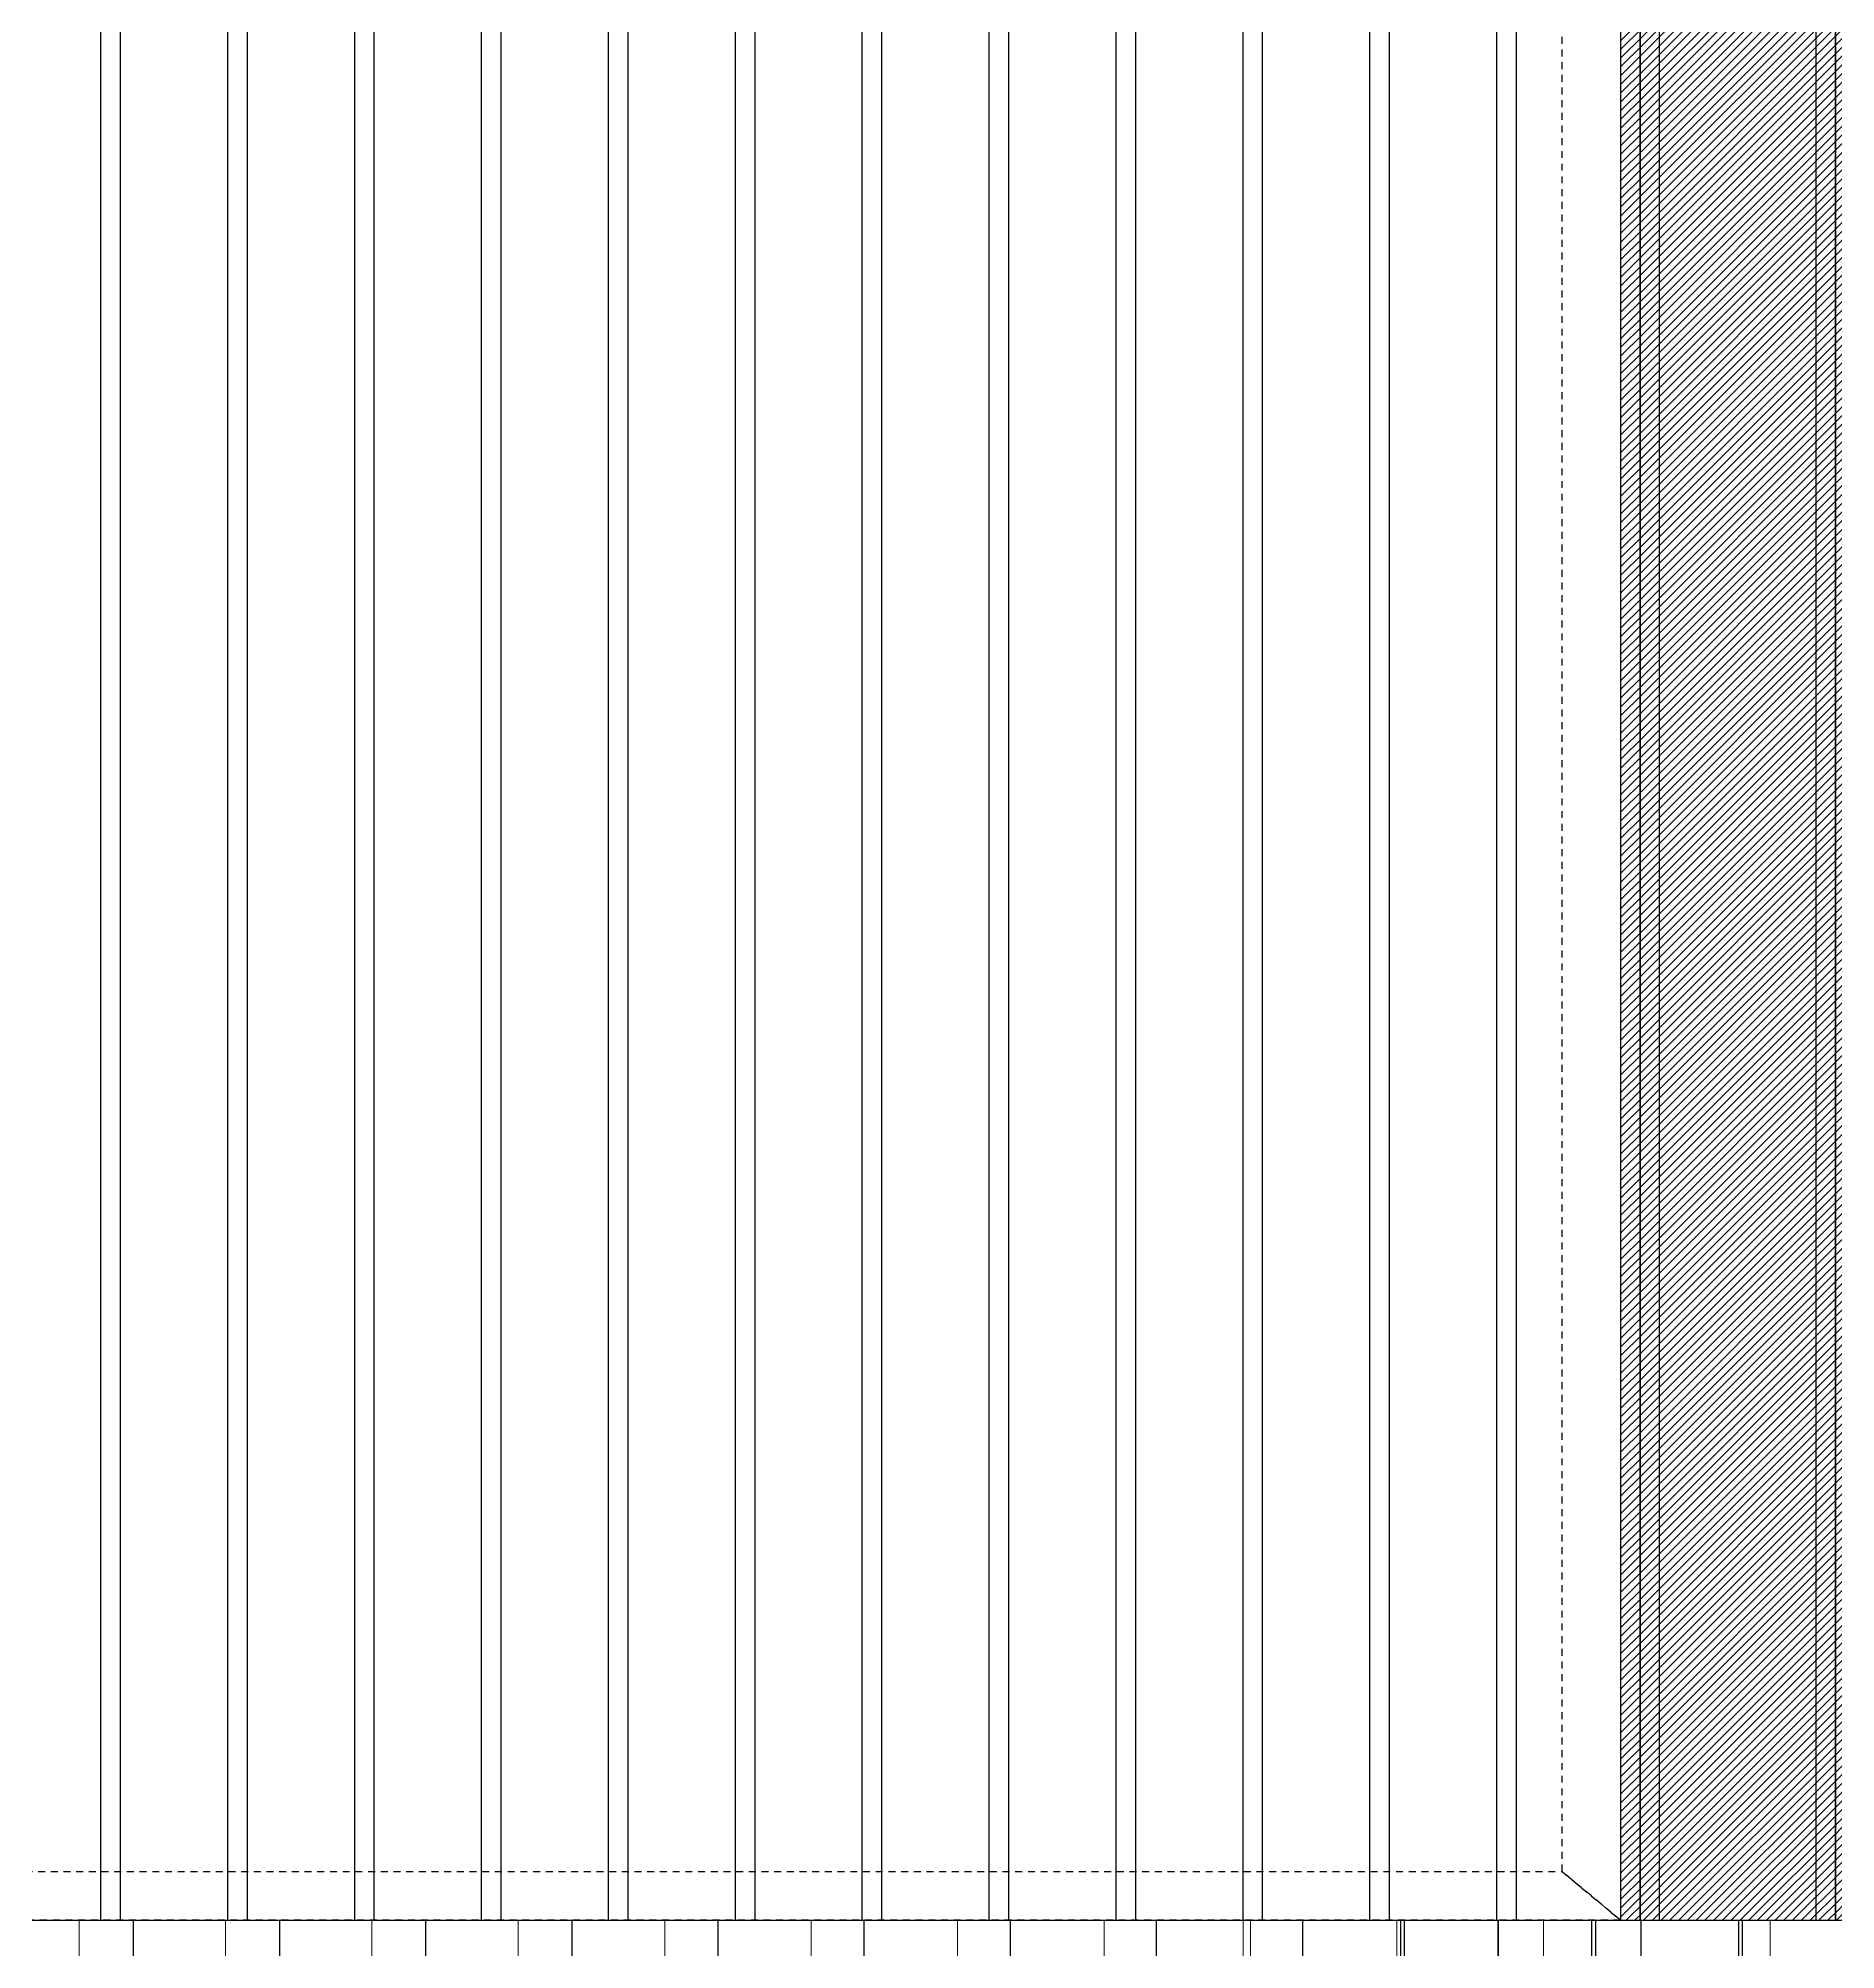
# Model space of a CAD drawing. Header units: millimetres. Extents: x 663313 to 1226001, y 1431724 to 1620898.
# Drawn here: x 803787 to 804707, y 1513690 to 1514669 of the extents above; entities that cross this region are included whole.
import ezdxf

# ---------------------------------------------------------------- set-up
doc = ezdxf.new("R2010")
doc.units = ezdxf.units.MM
doc.set_wipeout_variables(frame=1)
for name, pattern in [('CENTER', [50.8, 31.75, -6.35, 6.35, -6.35]), ('DPA_Grid _ Level 100', [1000, 550, -160, 130, -160]), ('HIDDEN', [0.375, 0.25, -0.125]), ('TA_GL_000.70000', [1.925, 0.7, -0.175, 0.175, -0.175, 0.7]), ('TA_HL_001.00000', [6.5, 3.55, -2.95]), ('XKITLINE00', [0]), ('XKITLINE02', [4, 2, -2])]:
    doc.linetypes.add(name, pattern=pattern)
for name, color, linetype, plot in [('000 - 0_HIDE_OBJ_FRAMING_DEF_SUB', 7, 'Continuous', False), ('000_AREA_ASPG_AREA_HATCH_', 7, 'Continuous', False), ('000_AREA_ASPG_AREA_MAIN_COLOR_1', 7, 'Continuous', False)]:
    doc.layers.add(name, color=color, linetype=linetype, plot=plot)
for name, color, linetype in [('000 - 0_SYM_DWG_GRIDLINE_MAIN_COLOR_251', 7, 'Continuous'), ('000 - CONCRETE_EX_BUILDING_MAIN_COLOR_1', 7, 'Continuous'), ('000 - GRID', 7, 'CENTER'), ('010 - ASPG_EXTR_MAIN_COLOR_2', 7, 'Continuous'), ('010 - ASPG_EXTR_WIPEOUT_', 7, 'Continuous'), ('010 - ASPG_FRAMING_MAIN_COLOR_1', 7, 'Continuous'), ('010 - ASPG_FRAMING_SUB_COLOR_2', 7, 'Continuous')]:
    doc.layers.add(name, color=color, linetype=linetype)
for name, color, linetype, lineweight in [('A-FLOR-E', 7, 'Continuous', 9), ('A-GENM', 7, 'Continuous', 9), ('Bolt', 7, 'Continuous', 0), ('Part', 7, 'Continuous', 0)]:
    doc.layers.add(name, color=color, linetype=linetype, lineweight=lineweight)
doc.styles.add('Arial', font='arial.ttf')
doc.styles.add('TA', font='', dxfattribs={"height": 4.5})
doc.styles.get('TA').set_extended_font_data('Cordia New')
doc.dimstyles.new('Dim - 40 - End', dxfattribs={"dimscale": 0.04, "dimtxt": 3, "dimasz": 1, "dimexe": 0, "dimexo": 2.5, "dimgap": 1.5, "dimtad": 1, "dimdec": 0, "dimlfac": 1000, "dimzin": 1, "dimdsep": 46, "dimtxsty": 'Arial', "dimblk": 'END', "dimcen": 0.09, "dimclrd": 7, "dimclre": 7, "dimclrt": 7, "dimadec": 0, "dimazin": 0, "dimtfac": 1, "dimtdec": 0, "dimtix": 1, "dimtofl": 0, "dimtmove": 2, "dimatfit": 3, "dimfxl": 1, "dimtfill": 1, "dimtfillclr": 256, "dimtolj": 1, "dimtzin": 0, "dimarcsym": 0})

# ---------------------------------------------------------------- blocks, each defined once
blk = doc.blocks.new('*U4807')
at = {"layer": '000 - 0_SYM_DWG_GRIDLINE_MAIN_COLOR_251', "color": 7, "linetype": 'ByBlock', "ltscale": 5}
blk.add_line((12, 0), (-308, 0), dxfattribs=at)
at = {"color": 7, "style": 'TA', "flags": 1}
blk.add_attdef('LOCATION', (6, -6), '', height=4.5, rotation=270, dxfattribs=at)
blk = doc.blocks.new('W-1-PP18-ST_ENT4_REV00_20260602-143416_ELEVATION_1_DIMS')
at = {"layer": '000 - GRID', "color": 7, "linetype": 'TA_GL_000.70000', "xscale": 50, "yscale": 50, "zscale": 50, "rotation": 180}
blk.add_blockref('*U4807', (0, 106350), dxfattribs=at)
blk = doc.blocks.new('*A2772264')
at = {"layer": 'Part', "color": 7, "linetype": 'XKITLINE00', "lineweight": 0}
for p, q in [((265.875752, -44.216541), (265.875759, -44.216541)), ((265.875759, -44.216541), (268.075759, -44.216541)), ((265.875759, -44.316541), (265.875759, -44.216541)), ((268.075752, -44.216541), (268.075759, -44.216541)), ((268.075759, -44.216541), (268.075759, -44.316541)), ((265.875752, -44.316541), (265.875759, -44.316541)), ((268.075759, -44.316541), (265.875759, -44.316541)), ((268.075752, -44.316541), (268.075759, -44.316541))]:
    blk.add_line(p, q, dxfattribs=at)
at = {"layer": 'Part', "color": 7, "linetype": 'XKITLINE02', "lineweight": 0}
for p, q in [((265.875752, -44.216541), (265.875752, -44.316541)), ((268.075752, -44.216541), (268.075752, -44.316541))]:
    blk.add_line(p, q, dxfattribs=at)
blk = doc.blocks.new('*A2773265')
at = {"layer": 'Part', "color": 7, "linetype": 'XKITLINE02', "lineweight": 0}
for p, q in [((267.005754, -43.616541), (267.055757, -43.616541)), ((267.005754, -44.216541), (267.005754, -43.616541)), ((267.005757, -43.616541), (267.005757, -44.116541)), ((267.055754, -44.166541), (267.055754, -43.616541)), ((267.055757, -43.616541), (267.055757, -44.116541)), ((267.005754, -44.216541), (267.605757, -44.216541)), ((267.605754, -44.216541), (267.605754, -44.166541))]:
    blk.add_line(p, q, dxfattribs=at)
at = {"layer": 'Part', "color": 7, "linetype": 'XKITLINE00', "lineweight": 0}
for p, q in [((267.005757, -44.116541), (267.005757, -44.216541)), ((267.055757, -44.116541), (267.055757, -44.166541)), ((267.605757, -44.166541), (267.055754, -44.166541)), ((267.605757, -44.216541), (267.605757, -44.166541))]:
    blk.add_line(p, q, dxfattribs=at)
blk = doc.blocks.new('*A2774266')
at = {"layer": 'Part', "color": 7, "linetype": 'XKITLINE02', "lineweight": 0}
for p, q in [((265.675751, -44.516541), (265.875752, -44.316541)), ((268.275751, -44.516541), (268.105752, -44.316541)), ((268.27576, -44.516541), (265.675751, -44.516541))]:
    blk.add_line(p, q, dxfattribs=at)
at = {"layer": 'Part', "color": 7, "linetype": 'XKITLINE00', "lineweight": 0}
for p, q in [((265.67576, -44.516541), (265.875759, -44.316541)), ((265.875752, -44.316541), (265.875759, -44.316541)), ((265.875759, -44.316541), (268.105759, -44.316541)), ((268.105759, -44.316541), (268.27576, -44.516541))]:
    blk.add_line(p, q, dxfattribs=at)
blk = doc.blocks.new('*A2775267')
at = {"layer": 'Bolt', "color": 7, "linetype": 'XKITLINE02', "lineweight": 0}
for p, q in [((267.055755, -43.746541), (267.005755, -43.746541)), ((267.005755, -43.846541), (266.945755, -43.846541)), ((267.134955, -43.916541), (266.705755, -43.916541)), ((267.005756, -43.986541), (266.945756, -43.986541)), ((267.055756, -44.086541), (267.005756, -44.086541))]:
    blk.add_line(p, q, dxfattribs=at)
blk = doc.blocks.new('*A2776268')
at = {"layer": 'Bolt'}
for points in [[(266.0058, -44.3165), (266.0058, -44.2165), (266.1458, -44.2165), (266.1458, -44.3165)], [(267.8058, -44.3165), (267.8058, -44.2165), (267.9458, -44.2165), (267.9458, -44.3165)]]:
    blk.add_hatch(color=7, dxfattribs=at).paths.add_polyline_path(points, flags=17)
at = {"layer": 'Bolt', "color": 7, "linetype": 'XKITLINE00', "lineweight": 0}
for p, q in [((266.0058, -44.2165), (266.0058, -44.3165)), ((266.0758, -44.2165), (266.0758, -44.3165)), ((266.1458, -44.2165), (266.1458, -44.3165)), ((267.8058, -44.2165), (267.8058, -44.3165)), ((267.8758, -44.2165), (267.8758, -44.3165)), ((267.9458, -44.2165), (267.9458, -44.3165))]:
    blk.add_line(p, q, dxfattribs=at)
blk = doc.blocks.new('*A2777269')
at = {"layer": 'Part', "color": 7, "linetype": 'XKITLINE00', "lineweight": 0}
for p, q in [((266.945758, -40.326541), (267.005763, -40.326541)), ((266.945763, -40.626541), (266.945763, -40.326541)), ((267.005758, -40.326541), (267.005763, -40.326541)), ((267.005763, -40.326541), (267.005763, -40.626541)), ((266.945759, -41.326541), (266.945763, -40.626541)), ((267.005763, -40.626541), (266.945763, -40.626541)), ((267.005763, -40.626541), (267.005759, -41.326541)), ((266.945758, -41.326541), (267.005759, -41.326541)), ((267.005759, -41.326541), (267.005758, -41.326541))]:
    blk.add_line(p, q, dxfattribs=at)
at = {"layer": 'Part', "color": 7, "linetype": 'XKITLINE02', "lineweight": 0}
for p, q in [((266.945763, -40.326541), (266.945758, -40.326541)), ((266.945758, -40.326541), (266.945758, -41.326541)), ((267.005758, -41.326541), (267.005758, -40.326541)), ((266.945759, -41.326541), (266.945758, -41.326541))]:
    blk.add_line(p, q, dxfattribs=at)
blk = doc.blocks.new('*A2778270')
at = {"layer": 'Part', "color": 7, "linetype": 'XKITLINE02', "lineweight": 0}
for p, q in [((266.475758, -40.266541), (267.475763, -40.266541)), ((266.475758, -40.326541), (266.475758, -40.266541)), ((267.475758, -40.266541), (267.475758, -40.326541))]:
    blk.add_line(p, q, dxfattribs=at)
at = {"layer": 'Part', "color": 7, "linetype": 'XKITLINE00', "lineweight": 0}
for p, q in [((267.475763, -40.326541), (266.475758, -40.326541)), ((266.475763, -40.326541), (266.475763, -40.266541)), ((267.475758, -40.326541), (267.475763, -40.326541)), ((267.475763, -40.326541), (267.475763, -40.266541))]:
    blk.add_line(p, q, dxfattribs=at)
blk = doc.blocks.new('*A2779271')
at = {"layer": 'Bolt'}
for points in [[(266.6058, -40.2665), (266.6058, -40.2065), (266.7458, -40.2065), (266.7458, -40.2665)], [(267.2058, -40.2665), (267.2058, -40.2065), (267.3458, -40.2065), (267.3458, -40.2665)], [(266.6058, -40.3265), (266.6058, -40.2665), (266.7458, -40.2665), (266.7458, -40.3265)], [(267.2058, -40.3265), (267.2058, -40.2665), (267.3458, -40.2665), (267.3458, -40.3265)]]:
    blk.add_hatch(color=7, dxfattribs=at).paths.add_polyline_path(points, flags=17)
at = {"layer": 'Bolt', "color": 7, "linetype": 'XKITLINE00', "lineweight": 0}
for p, q in [((266.6758, -40.4057), (266.6758, -39.9765)), ((267.2758, -40.4057), (267.2758, -39.9765)), ((266.6058, -40.2665), (266.6058, -40.2065)), ((266.7458, -40.2665), (266.7458, -40.2065)), ((267.2058, -40.2665), (267.2058, -40.2065)), ((267.3458, -40.2665), (267.3458, -40.2065)), ((266.6058, -40.3265), (266.6058, -40.2665)), ((266.7458, -40.3265), (266.7458, -40.2665)), ((267.2058, -40.3265), (267.2058, -40.2665)), ((267.3458, -40.3265), (267.3458, -40.2665))]:
    blk.add_line(p, q, dxfattribs=at)
blk = doc.blocks.new('cano')
at = {"layer": '000 - CONCRETE_EX_BUILDING_MAIN_COLOR_1', "color": 7, "linetype": 'XKITLINE02', "lineweight": 0}
for p, q in [((663607.4459, 1524720.8015), (663607.7159, 1524720.8015)), ((663607.4459, 1524720.5315), (663607.4459, 1524720.8015)), ((663607.4459, 1524720.5315), (663607.4459, 1524720.8015)), ((663607.4459, 1524720.8015), (663607.4459, 1524720.8015)), ((663607.4459, 1524720.8015), (663607.7159, 1524720.8015)), ((663607.4459, 1524720.8015), (663607.4459, 1524720.63209)), ((663607.4459, 1524720.2515), (663607.4459, 1524720.8015)), ((663607.7159, 1524720.8015), (663607.7159, 1524720.5315)), ((663607.7159, 1524720.5315), (663607.7159, 1524720.8015)), ((663607.7159, 1524720.8015), (663607.7159, 1524720.63209)), ((663607.7159, 1524720.8015), (663607.7159, 1524720.2515))]:
    blk.add_line(p, q, dxfattribs=at)
blk = doc.blocks.new('GM_Louver Grill Vertical Z1 - Z Profile-V42-ENT 4 ELE-1 sheet')
at = {"layer": 'A-GENM', "color": 7}
blk.add_line((1800304.25, 105898.37), (1800304.25, 110050), dxfattribs=at)
blk = doc.blocks.new('2')
at = {"color": 7}
blk.add_line((1801929.25, 110050), (1801929.25, 105902.3), dxfattribs=at)
for points in [[(1800479.25, 110050), (1801979.25, 110050), (1801979.25, 105902.3), (1800479.25, 105902.3)], [(1803479.25, 110050), (1801979.25, 110050), (1801979.25, 105902.3), (1803479.25, 105902.3)]]:
    blk.add_lwpolyline(points, close=True, dxfattribs=at)
at = {"layer": 'A-GENM', "color": 7}
for p in [(825, 0), (900, 0), (975, 0), (1050, 0), (1125, 0), (1200, 0), (1275, 0), (1350, 0), (1425, 0), (1500, 0), (1575, 0)]:
    blk.add_blockref('GM_Louver Grill Vertical Z1 - Z Profile-V42-ENT 4 ELE-1 sheet', p, dxfattribs=at)
blk = doc.blocks.new('END')
at = {"color": 7}
for p, q in [((2, 0), (-2, 0)), ((-1, -1), (1, 1)), ((0, 2), (0, -2))]:
    blk.add_line(p, q, dxfattribs=at)
blk = doc.blocks.new('*D4494')
at = {"layer": '000 - 0_HIDE_OBJ_FRAMING_DEF_SUB', "color": 7, "lineweight": -2, "transparency": 16777216}
for p, q in [((2085, 106840.1), (2085, 107032.66)), ((2085.04, 107032.66), (4754.96, 107032.66)), ((4755, 106840.1), (4755, 107032.66))]:
    blk.add_line(p, q, dxfattribs=at)
at = {"layer": 'Defpoints', "color": 7, "transparency": 16777216}
for p in [(4755, 107032.66), (2085, 106840), (4755, 106840)]:
    blk.add_point(p, dxfattribs=at)
at = {"layer": '000 - 0_HIDE_OBJ_FRAMING_DEF_SUB', "color": 7, "lineweight": -2, "transparency": 16777216, "xscale": 0.04, "yscale": 0.04, "zscale": 0.04, "rotation": 180}
blk.add_blockref('END', (2085, 107032.66), dxfattribs=at)
at = {"layer": '000 - 0_HIDE_OBJ_FRAMING_DEF_SUB', "color": 7, "lineweight": -2, "transparency": 16777216, "xscale": 0.04, "yscale": 0.04, "zscale": 0.04}
blk.add_blockref('END', (4755, 107032.66), dxfattribs=at)
at = {"layer": '000 - 0_HIDE_OBJ_FRAMING_DEF_SUB', "color": 7, "transparency": 16777216, "insert": (3420, 107032.78), "char_height": 0.12, "attachment_point": 5, "style": 'Arial', "bg_fill": 3, "box_fill_scale": 1.1, "bg_fill_color": 256, "bg_fill_true_color": 13158600, "bg_fill_transparency": 0}
blk.add_mtext('\\A1;2669999', dxfattribs=at)
blk = doc.blocks.new('*D4495')
at = {"layer": '000 - 0_HIDE_OBJ_FRAMING_DEF_SUB', "color": 7, "lineweight": -2, "transparency": 16777216}
for p, q in [((4757, 106840.1), (4757, 107032.66)), ((4757.04, 107032.66), (4781.96, 107032.66)), ((4782, 106840.1), (4782, 107032.66))]:
    blk.add_line(p, q, dxfattribs=at)
at = {"layer": 'Defpoints', "color": 7, "transparency": 16777216}
for p in [(4782, 107032.66), (4757, 106840), (4782, 106840)]:
    blk.add_point(p, dxfattribs=at)
at = {"layer": '000 - 0_HIDE_OBJ_FRAMING_DEF_SUB', "color": 7, "lineweight": -2, "transparency": 16777216, "xscale": 0.04, "yscale": 0.04, "zscale": 0.04, "rotation": 180}
blk.add_blockref('END', (4757, 107032.66), dxfattribs=at)
at = {"layer": '000 - 0_HIDE_OBJ_FRAMING_DEF_SUB', "color": 7, "lineweight": -2, "transparency": 16777216, "xscale": 0.04, "yscale": 0.04, "zscale": 0.04}
blk.add_blockref('END', (4782, 107032.66), dxfattribs=at)
at = {"layer": '000 - 0_HIDE_OBJ_FRAMING_DEF_SUB', "color": 7, "transparency": 16777216, "insert": (4769.5, 107032.78), "char_height": 0.12, "attachment_point": 5, "style": 'Arial', "bg_fill": 3, "box_fill_scale": 1.1, "bg_fill_color": 256, "bg_fill_true_color": 13158600, "bg_fill_transparency": 0}
blk.add_mtext('\\A1;25000', dxfattribs=at)
blk = doc.blocks.new('DPA_CP_Entrance Louver Grill Vertical Z1 - Louver Grill Vertical Z-24759719-ENT 4 ELE-1 sheet')
at = {"layer": '000 - 0_HIDE_OBJ_FRAMING_DEF_SUB', "color": 7}
for p, q in [((1801806.05, 108340), (1801806.05, 105869.02)), ((1801808.05, 108340), (1801808.05, 105869.02)), ((1801856.05, 108340), (1801856.05, 105872.85))]:
    blk.add_line(p, q, dxfattribs=at)
blk = doc.blocks.new('DPA_CP_Entrance Louver Grill Vertical Z1 - Louver Grill Vertical Z-24759785-ENT 4 ELE-1 sheet')
at = {"layer": '000 - 0_HIDE_OBJ_FRAMING_DEF_SUB', "color": 7}
for p, q in [((1801856.05, 105872.85), (1801856.05, 108340)), ((1801904.05, 105869.02), (1801904.05, 108340)), ((1801906.05, 105869.02), (1801906.05, 108340))]:
    blk.add_line(p, q, dxfattribs=at)
blk = doc.blocks.new('GM_Louver Grill Vertical Z1 - Z Profile-24759718-ENT 4 ELE-1 sheet')
at = {"layer": '000 - 0_HIDE_OBJ_FRAMING_DEF_SUB', "color": 7}
blk.add_line((1800108.13, 105869.02), (1800108.13, 108340), dxfattribs=at)
blk = doc.blocks.new('W-1-PP18-ST_ENT4_REV00_20260602-144452_ELEVATION_1_EX')
at = {"layer": '000 - 0_HIDE_OBJ_FRAMING_DEF_SUB', "color": 7, "linetype": 'DPA_Grid _ Level 100'}
blk.add_line((-3849.1978, 106450), (32047.7924, 106450), dxfattribs=at)
at = {"layer": '000 - 0_HIDE_OBJ_FRAMING_DEF_SUB', "color": 7}
for name, p in [('DPA_CP_Entrance Louver Grill Vertical Z1 - Louver Grill Vertical Z-24759719-ENT 4 ELE-1 sheet', (-1797178.8102, 0)), ('GM_Louver Grill Vertical Z1 - Z Profile-24759718-ENT 4 ELE-1 sheet', (-1796129.7676, 0)), ('GM_Louver Grill Vertical Z1 - Z Profile-24759718-ENT 4 ELE-1 sheet', (-1796054.9076, 0)), ('GM_Louver Grill Vertical Z1 - Z Profile-24759718-ENT 4 ELE-1 sheet', (-1795980.0476, 0)), ('GM_Louver Grill Vertical Z1 - Z Profile-24759718-ENT 4 ELE-1 sheet', (-1795905.1876, 0)), ('GM_Louver Grill Vertical Z1 - Z Profile-24759718-ENT 4 ELE-1 sheet', (-1795830.3276, 0)), ('GM_Louver Grill Vertical Z1 - Z Profile-24759718-ENT 4 ELE-1 sheet', (-1795755.4676, 0)), ('GM_Louver Grill Vertical Z1 - Z Profile-24759718-ENT 4 ELE-1 sheet', (-1795680.6076, 0)), ('GM_Louver Grill Vertical Z1 - Z Profile-24759718-ENT 4 ELE-1 sheet', (-1795605.7476, 0)), ('GM_Louver Grill Vertical Z1 - Z Profile-24759718-ENT 4 ELE-1 sheet', (-1795530.8876, 0)), ('DPA_CP_Entrance Louver Grill Vertical Z1 - Louver Grill Vertical Z-24759785-ENT 4 ELE-1 sheet', (-1797178.8102, 0)), ('GM_Louver Grill Vertical Z1 - Z Profile-24759718-ENT 4 ELE-1 sheet', (-1795380.8876, 0)), ('GM_Louver Grill Vertical Z1 - Z Profile-24759718-ENT 4 ELE-1 sheet', (-1795305.7476, 0))]:
    blk.add_blockref(name, p, dxfattribs=at)
blk = doc.blocks.new('*U5256')
at = {"color": 7}
blk.add_wipeout([(50, 0), (1450, 0), (1450, 3950), (50, 3950)], dxfattribs=at).dxf.layer = '010 - ASPG_EXTR_WIPEOUT_'
at = {"layer": '010 - ASPG_EXTR_MAIN_COLOR_2', "color": 7}
for points in [[(661.46, 0), (671.67, 0), (671.67, 3950), (661.46, 3950)], [(726.46, 0), (736.67, 0), (736.67, 3950), (726.46, 3950)], [(791.46, 0), (801.67, 0), (801.67, 3950), (791.46, 3950)], [(856.46, 0), (866.67, 0), (866.67, 3950), (856.46, 3950)], [(921.46, 0), (931.67, 0), (931.67, 3950), (921.46, 3950)], [(986.46, 0), (996.67, 0), (996.67, 3950), (986.46, 3950)], [(1051.46, 0), (1061.67, 0), (1061.67, 3950), (1051.46, 3950)], [(1116.46, 0), (1126.67, 0), (1126.67, 3950), (1116.46, 3950)], [(1181.46, 0), (1191.67, 0), (1191.67, 3950), (1181.46, 3950)], [(1246.46, 0), (1256.67, 0), (1256.67, 3950), (1246.46, 3950)], [(1311.46, 0), (1321.67, 0), (1321.67, 3950), (1311.46, 3950)], [(1376.46, 0), (1386.67, 0), (1386.67, 3950), (1376.46, 3950)]]:
    blk.add_lwpolyline(points, close=True, dxfattribs=at)
at = {"layer": '010 - ASPG_FRAMING_SUB_COLOR_2', "color": 7}
blk.add_lwpolyline([(50, 0), (1450, 0), (1450, 3950), (50, 3950)], close=True, dxfattribs=at)
at = {"color": 7}
for points in [[(-50, 0), (50, 0), (50, 3950), (-50, 3950)], [(1450, 0), (1550, 0), (1550, 3950), (1450, 3950)]]:
    blk.add_wipeout(points, dxfattribs=at).dxf.layer = '010 - ASPG_EXTR_WIPEOUT_'
at = {"layer": '010 - ASPG_FRAMING_MAIN_COLOR_1', "color": 7}
for points in [[(-50, 0), (-40, 0), (-40, 3950), (-50, 3950)], [(40, 0), (50, 0), (50, 3950), (40, 3950)], [(1450, 0), (1460, 0), (1460, 3950), (1450, 3950)], [(1540, 0), (1550, 0), (1550, 3950), (1540, 3950)]]:
    blk.add_lwpolyline(points, close=True, dxfattribs=at)
at = {"layer": '010 - ASPG_FRAMING_SUB_COLOR_2', "color": 7}
for points in [[(-50, 0), (50, 0), (50, 3950), (-50, 3950)], [(1450, 0), (1550, 0), (1550, 3950), (1450, 3950)]]:
    blk.add_lwpolyline(points, close=True, dxfattribs=at)
blk = doc.blocks.new('*U5338')
at = {"layer": '010 - ASPG_FRAMING_MAIN_COLOR_1', "color": 7, "linetype": 'ByBlock'}
for points in [[(0, 0), (0, 1380), (25, 1350), (25, 30), (0, 0)], [(25, 30), (1291.67, 30), (1316.67, 0), (0, 0), (25, 30)]]:
    blk.add_lwpolyline(points, close=True, dxfattribs=at)
blk = doc.blocks.new('*U5415')
at = {"layer": '000_AREA_ASPG_AREA_HATCH_', "transparency": 33554539}
h = blk.add_hatch(dxfattribs=at)
h.set_pattern_fill('ANSI31')
h.set_pattern_definition([(45, (-24.4354, 3924.1105), (-2.245064, 2.245064), [])])
h.paths.add_polyline_path([(-60, 0), (60, 0), (60, 3950), (-60, 3950)])
at = {"layer": '000_AREA_ASPG_AREA_MAIN_COLOR_1', "color": 7}
blk.add_lwpolyline([(-60, 0), (60, 0), (60, 3950), (-60, 3950)], close=True, dxfattribs=at)
blk = doc.blocks.new('W-1-PP18-ST_ENT4_REV00_20260602-144432_ELEVATION_1_ST')
at = {"layer": 'Part', "color": 7, "linetype": 'HIDDEN', "lineweight": 0, "ltscale": 5}
for p, q in [((4503.9999, 108100), (4503.9999, 106390)), ((4509.9995, 108100), (4509.9995, 106390))]:
    blk.add_line(p, q, dxfattribs=at)
at = {"layer": 'Part', "color": 7, "linetype": 'XKITLINE02', "lineweight": 0}
for p, q in [((2085.0003, 106781), (4756.9995, 106781)), ((4456.9995, 106390), (4457, 106390))]:
    blk.add_line(p, q, dxfattribs=at)
at = {"layer": 'Part', "color": 7, "linetype": 'XKITLINE00', "lineweight": 0}
blk.add_lwpolyline([(2085.0003, 106840), (4756.9995, 106840), (4756.9995, 106775), (2085.0003, 106775)], close=True, dxfattribs=at)
blk.add_lwpolyline([(7805, 106350), (1759.9995, 106350), (1759.9995, 105400), (7805, 105400)], dxfattribs=at)
at = {"color": 7}
blk.add_blockref('2', (-1797178.8102, 0), dxfattribs=at)
at = {"color": 7, "lineweight": 0, "xscale": 100, "yscale": 100, "zscale": 100}
for name, p in [('*A2779271', (-22190.5765, 110801.6541)), ('*A2778270', (-22190.5765, 110801.6541)), ('*A2777269', (-22190.5765, 110801.6541)), ('*A2773265', (-22190.5765, 110801.6541)), ('*A2775267', (-22190.5765, 110801.6541)), ('*A2775267', (-22190.5758, 110801.6541)), ('*A2772264', (-22190.5765, 110801.6541)), ('*A2776268', (-22190.5765, 110801.6541)), ('*A2774266', (-22192.0765, 110801.6541))]:
    blk.add_blockref(name, p, dxfattribs=at)
at = {"layer": '000 - CONCRETE_EX_BUILDING_MAIN_COLOR_1', "color": 7, "xscale": 1000, "yscale": 1000, "zscale": 1000}
blk.add_blockref('cano', (-663602899.2015, -1524614700.683), dxfattribs=at)
at = {"layer": '000 - 0_HIDE_OBJ_FRAMING_DEF_SUB', "color": 7}
dim = blk.add_linear_dim(base=(4754.9995, 107032.6577), p1=(2085.0003, 106840), p2=(4754.9995, 106840), dimstyle='Dim - 40 - End', override={"dimclrd": 7, "dimclre": 7, "dimclrt": 7}, dxfattribs=at)
dim.commit()
dim.dimension.update_dxf_attribs({"geometry": '*D4494', "text_midpoint": (3419.9999, 107032.779)})
at = {"layer": 'Part', "color": 7, "linetype": 'XKITLINE00', "lineweight": 0}
blk.add_lwpolyline([(4456.9995, 108100), (4457, 106390), (4557, 106390), (4556.9995, 108100)], close=True, dxfattribs=at)
at = {"layer": '000 - 0_HIDE_OBJ_FRAMING_DEF_SUB', "color": 7}
dim = blk.add_linear_dim(base=(4781.9994, 107032.6577), p1=(4756.9995, 106840), p2=(4781.9994, 106840), dimstyle='Dim - 40 - End', override={"dimclrd": 7, "dimclre": 7, "dimclrt": 7}, dxfattribs=at)
dim.commit()
dim.dimension.update_dxf_attribs({"geometry": '*D4495', "text_midpoint": (4769.4994, 107032.779)})
at = {"layer": 'A-FLOR-E', "color": 7, "linetype": 'HIDDEN', "ltscale": 20}
blk.add_lwpolyline([(4781.9994, 106350), (4781.9994, 109850), (5082.0006, 109850), (5081.9994, 106350)], close=True, dxfattribs=at)

msp = doc.modelspace()

# ---------------------------------------------------------------- block references
at = {"color": 7}
msp.add_blockref('W-1-PP18-ST_ENT4_REV00_20260602-143416_ELEVATION_1_DIMS', (799856.9923, 1407605.0011), dxfattribs=at)

# ---------------------------------------------------------------- next in the draw order: block references
msp.add_blockref('W-1-PP18-ST_ENT4_REV00_20260602-144432_ELEVATION_1_ST', (799856.9923, 1407605.0011), dxfattribs=at)

# ---------------------------------------------------------------- next in the draw order: block references
msp.add_blockref('W-1-PP18-ST_ENT4_REV00_20260602-144452_ELEVATION_1_EX', (799856.9923, 1407605.0011), dxfattribs=at)

# ---------------------------------------------------------------- next in the draw order: block references
msp.add_blockref('*U5256', (803156.9923, 1513705.0011), dxfattribs=at)

# ---------------------------------------------------------------- next in the draw order: block references
msp.add_blockref('*U5256', (804656.9923, 1513705.0011), dxfattribs=at)
at = {"color": 7, "linetype": 'TA_HL_001.00000', "rotation": 90}
msp.add_blockref('*U5338', (804596.9923, 1513705.0011), dxfattribs=at)

# ---------------------------------------------------------------- next in the draw order: block references
at = {"color": 7}
msp.add_blockref('*U5415', (804656.9923, 1513705.0011), dxfattribs=at)

doc.saveas('drawing.dxf')
